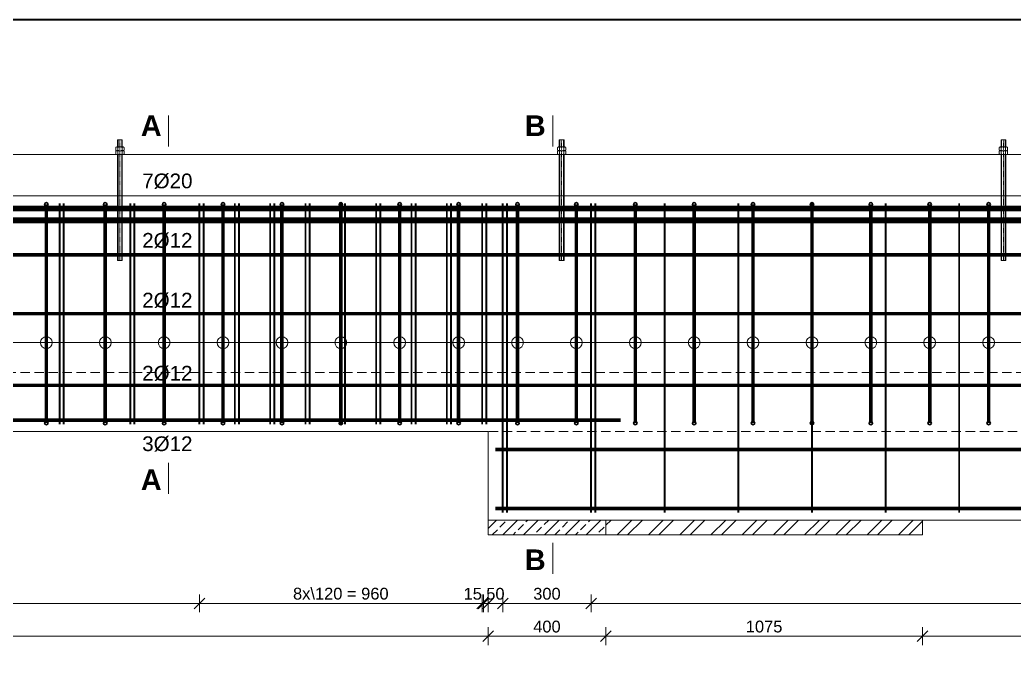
# Model space of a CAD drawing. Header units: millimetres. Extents: x 647 to 146539, y -131215 to 59.
# Drawn here: x 69720 to 73096, y -8790 to -6632 of the extents above; entities that cross this region are included whole.
import ezdxf

# ---------------------------------------------------------------- set-up
doc = ezdxf.new("R2010")
doc.units = ezdxf.units.MM
for name, pattern in [('DASHDOT', [1, 0.5, -0.25, 0, -0.25]), ('DASHED', [0.75, 0.5, -0.25]), ('HIDDEN', [9.525, 6.35, -3.175])]:
    doc.linetypes.add(name, pattern=pattern)
doc.layers.get('Defpoints').update_dxf_attribs({"color": 2, "lineweight": 50})
for name, color, linetype, lineweight in [('G-Cienka', 4, 'Continuous', 9), ('G-Kreskowanie', 9, 'Continuous', 5), ('G-Obrys', 3, 'Continuous', 20), ('G-Opisy', 2, 'Continuous', 18), ('G-Osie', 6, 'DASHDOT', 9), ('G-Podkład', 9, 'Continuous', 13), ('G-Przerywana', 8, 'DASHED', 15), ('G-Ramka', 5, 'Continuous', 40), ('G-Stal-warsztatowy', 1, 'Continuous', 35), ('G-Wymiary', 4, 'Continuous', 9)]:
    doc.layers.add(name, color=color, linetype=linetype, lineweight=lineweight)
doc.layers.add('G-Prety', color=1, linetype='Continuous')
doc.styles.add('Arial-GG', font='arial.ttf')
doc.styles.get("Standard").update_dxf_attribs({"font": 'arial.ttf'})
doc.dimstyles.new('e-cad_1_20_[mm]', dxfattribs={"dimscale": 20, "dimtxt": 2, "dimasz": 1.8, "dimexe": 1.5, "dimexo": 0, "dimgap": 0.6, "dimtad": 1, "dimdec": 1, "dimrnd": 1, "dimtxsty": 'Arial-GG', "dimblk": 'OBLIQUE', "dimcen": 0, "dimdle": 1, "dimclrd": 4, "dimclre": 4, "dimclrt": 7, "dimadec": 1, "dimazin": 0, "dimtfac": 1, "dimtdec": 1, "dimtix": 1, "dimtmove": 0, "dimatfit": 2, "dimfxl": 1.5, "dimfxlon": 1, "dimlwd": -1, "dimlwe": -1, "dimarcsym": 0})

# ---------------------------------------------------------------- blocks, each defined once
blk = doc.blocks.new('_Oblique')
at = {"color": 0, "linetype": 'ByBlock', "lineweight": -2}
blk.add_line((-0.5, -0.5), (0.5, 0.5), dxfattribs=at)
blk = doc.blocks.new('*D763')
at = {"layer": 'Defpoints', "color": 0, "ltscale": 0.8, "transparency": 16777216}
for p in [(67934.5, -8003.6), (70329.5, -8003.6), (70329.5, -8611.4)]:
    blk.add_point(p, dxfattribs=at)
at = {"layer": 'G-Wymiary', "color": 4, "ltscale": 0.8, "transparency": 16777216}
for p, q in [((67934.5, -8581.4), (67934.5, -8641.4)), ((70329.5, -8581.4), (70329.5, -8641.4)), ((67914.5, -8611.4), (70349.5, -8611.4))]:
    blk.add_line(p, q, dxfattribs=at)
at = {"layer": 'G-Wymiary', "color": 4, "ltscale": 0.8, "transparency": 16777216, "xscale": 36, "yscale": 36, "zscale": 36, "rotation": 180}
blk.add_blockref('_Oblique', (67934.5, -8611.4), dxfattribs=at)
at = {"layer": 'G-Wymiary', "color": 4, "ltscale": 0.8, "transparency": 16777216, "xscale": 36, "yscale": 36, "zscale": 36}
blk.add_blockref('_Oblique', (70329.5, -8611.4), dxfattribs=at)
at = {"layer": 'G-Wymiary', "color": 7, "ltscale": 0.8, "transparency": 16777216, "insert": (69132, -8579), "char_height": 40, "attachment_point": 5, "style": 'Arial-GG'}
blk.add_mtext('10x240 = 2395', dxfattribs=at)
blk = doc.blocks.new('*D764')
at = {"layer": 'Defpoints', "color": 0, "ltscale": 0.8, "transparency": 16777216}
for p in [(70329.5, -8003.6), (71289.5, -8003.6), (71289.5, -8611.4)]:
    blk.add_point(p, dxfattribs=at)
at = {"layer": 'G-Wymiary', "color": 4, "ltscale": 0.8, "transparency": 16777216}
for p, q in [((70329.5, -8581.4), (70329.5, -8641.4)), ((71289.5, -8581.4), (71289.5, -8641.4)), ((70309.5, -8611.4), (71309.5, -8611.4))]:
    blk.add_line(p, q, dxfattribs=at)
at = {"layer": 'G-Wymiary', "color": 4, "ltscale": 0.8, "transparency": 16777216, "xscale": 36, "yscale": 36, "zscale": 36, "rotation": 180}
blk.add_blockref('_Oblique', (70329.5, -8611.4), dxfattribs=at)
at = {"layer": 'G-Wymiary', "color": 4, "ltscale": 0.8, "transparency": 16777216, "xscale": 36, "yscale": 36, "zscale": 36}
blk.add_blockref('_Oblique', (71289.5, -8611.4), dxfattribs=at)
at = {"layer": 'G-Wymiary', "color": 7, "ltscale": 0.8, "transparency": 16777216, "insert": (70809.5, -8578.7), "char_height": 40, "attachment_point": 5, "style": 'Arial-GG'}
blk.add_mtext('8x\\120 = 960', dxfattribs=at)
blk = doc.blocks.new('*D765')
at = {"layer": 'Defpoints', "color": 0, "ltscale": 0.8, "transparency": 16777216}
for p in [(71359.5, -8303.6), (71309.5, -8378.6), (71359.5, -8611.4)]:
    blk.add_point(p, dxfattribs=at)
at = {"layer": 'G-Wymiary', "color": 4, "ltscale": 0.8, "transparency": 16777216}
for p, q in [((71309.5, -8581.4), (71309.5, -8641.4)), ((71359.5, -8581.4), (71359.5, -8641.4)), ((71289.5, -8611.4), (71379.5, -8611.4))]:
    blk.add_line(p, q, dxfattribs=at)
at = {"layer": 'G-Wymiary', "color": 4, "ltscale": 0.8, "transparency": 16777216, "xscale": 36, "yscale": 36, "zscale": 36, "rotation": 180}
blk.add_blockref('_Oblique', (71309.5, -8611.4), dxfattribs=at)
at = {"layer": 'G-Wymiary', "color": 4, "ltscale": 0.8, "transparency": 16777216, "xscale": 36, "yscale": 36, "zscale": 36}
blk.add_blockref('_Oblique', (71359.5, -8611.4), dxfattribs=at)
at = {"layer": 'G-Wymiary', "color": 7, "ltscale": 0.8, "transparency": 16777216, "insert": (71334.5, -8579), "char_height": 40, "attachment_point": 5, "style": 'Arial-GG'}
blk.add_mtext('50', dxfattribs=at)
blk = doc.blocks.new('*D766')
at = {"layer": 'Defpoints', "color": 0, "ltscale": 0.8, "transparency": 16777216}
for p in [(71359.5, -8303.6), (71659.5, -8303.6), (71659.5, -8611.4)]:
    blk.add_point(p, dxfattribs=at)
at = {"layer": 'G-Wymiary', "color": 4, "ltscale": 0.8, "transparency": 16777216}
for p, q in [((71359.5, -8581.4), (71359.5, -8641.4)), ((71659.5, -8581.4), (71659.5, -8641.4)), ((71339.5, -8611.4), (71679.5, -8611.4))]:
    blk.add_line(p, q, dxfattribs=at)
at = {"layer": 'G-Wymiary', "color": 4, "ltscale": 0.8, "transparency": 16777216, "xscale": 36, "yscale": 36, "zscale": 36, "rotation": 180}
blk.add_blockref('_Oblique', (71359.5, -8611.4), dxfattribs=at)
at = {"layer": 'G-Wymiary', "color": 4, "ltscale": 0.8, "transparency": 16777216, "xscale": 36, "yscale": 36, "zscale": 36}
blk.add_blockref('_Oblique', (71659.5, -8611.4), dxfattribs=at)
at = {"layer": 'G-Wymiary', "color": 7, "ltscale": 0.8, "transparency": 16777216, "insert": (71509.5, -8579), "char_height": 40, "attachment_point": 5, "style": 'Arial-GG'}
blk.add_mtext('300', dxfattribs=at)
blk = doc.blocks.new('*D767')
at = {"layer": 'Defpoints', "color": 0, "ltscale": 0.8, "transparency": 16777216}
for p in [(71659.5, -8303.6), (79209.5, -8303.6), (79209.5, -8611.4)]:
    blk.add_point(p, dxfattribs=at)
at = {"layer": 'G-Wymiary', "color": 4, "ltscale": 0.8, "transparency": 16777216}
for p, q in [((71659.5, -8581.4), (71659.5, -8641.4)), ((79209.5, -8581.4), (79209.5, -8641.4)), ((71639.5, -8611.4), (79229.5, -8611.4))]:
    blk.add_line(p, q, dxfattribs=at)
at = {"layer": 'G-Wymiary', "color": 4, "ltscale": 0.8, "transparency": 16777216, "xscale": 36, "yscale": 36, "zscale": 36, "rotation": 180}
blk.add_blockref('_Oblique', (71659.5, -8611.4), dxfattribs=at)
at = {"layer": 'G-Wymiary', "color": 4, "ltscale": 0.8, "transparency": 16777216, "xscale": 36, "yscale": 36, "zscale": 36}
blk.add_blockref('_Oblique', (79209.5, -8611.4), dxfattribs=at)
at = {"layer": 'G-Wymiary', "color": 7, "ltscale": 0.8, "transparency": 16777216, "insert": (75434.5, -8579), "char_height": 40, "attachment_point": 5, "style": 'Arial-GG'}
blk.add_mtext('7550', dxfattribs=at)
blk = doc.blocks.new('*D775')
at = {"layer": 'Defpoints', "color": 0, "ltscale": 0.8, "transparency": 16777216}
for p in [(71294.5, -8003.6), (71309.5, -8378.6), (71294.5, -8611.4)]:
    blk.add_point(p, dxfattribs=at)
at = {"layer": 'G-Wymiary', "color": 4, "ltscale": 0.8, "transparency": 16777216}
for p, q in [((71294.5, -8581.4), (71294.5, -8641.4)), ((71309.5, -8581.4), (71309.5, -8641.4)), ((71294.5, -8611.4), (71258.5, -8611.4)), ((71309.5, -8611.4), (71294.5, -8611.4)), ((71309.5, -8611.4), (71345.5, -8611.4))]:
    blk.add_line(p, q, dxfattribs=at)
at = {"layer": 'G-Wymiary', "color": 4, "ltscale": 0.8, "transparency": 16777216, "xscale": 36, "yscale": 36, "zscale": 36}
blk.add_blockref('_Oblique', (71294.5, -8611.4), dxfattribs=at)
at = {"layer": 'G-Wymiary', "color": 4, "ltscale": 0.8, "transparency": 16777216, "xscale": 36, "yscale": 36, "zscale": 36, "rotation": 180}
blk.add_blockref('_Oblique', (71309.5, -8611.4), dxfattribs=at)
at = {"layer": 'G-Wymiary', "color": 7, "ltscale": 0.8, "transparency": 16777216, "insert": (71257.5, -8579), "char_height": 40, "attachment_point": 5, "style": 'Arial-GG'}
blk.add_mtext('15', dxfattribs=at)
blk = doc.blocks.new('*D670')
at = {"layer": 'Defpoints', "color": 0, "ltscale": 0.8, "transparency": 16777216}
for p in [(66959.5, -8028.6), (71309.5, -8378.6), (71309.5, -8722.7)]:
    blk.add_point(p, dxfattribs=at)
at = {"layer": 'G-Wymiary', "color": 4, "ltscale": 0.8, "transparency": 16777216}
for p, q in [((66959.5, -8692.7), (66959.5, -8752.7)), ((71309.5, -8692.7), (71309.5, -8752.7)), ((66939.5, -8722.7), (71329.5, -8722.7))]:
    blk.add_line(p, q, dxfattribs=at)
at = {"layer": 'G-Wymiary', "color": 4, "ltscale": 0.8, "transparency": 16777216, "xscale": 36, "yscale": 36, "zscale": 36, "rotation": 180}
blk.add_blockref('_Oblique', (66959.5, -8722.7), dxfattribs=at)
at = {"layer": 'G-Wymiary', "color": 4, "ltscale": 0.8, "transparency": 16777216, "xscale": 36, "yscale": 36, "zscale": 36}
blk.add_blockref('_Oblique', (71309.5, -8722.7), dxfattribs=at)
at = {"layer": 'G-Wymiary', "color": 7, "ltscale": 0.8, "transparency": 16777216, "insert": (69134.5, -8690.3), "char_height": 40, "attachment_point": 5, "style": 'Arial-GG'}
blk.add_mtext('4350', dxfattribs=at)
blk = doc.blocks.new('*D777')
at = {"layer": 'Defpoints', "color": 0, "ltscale": 0.8, "transparency": 16777216}
for p in [(71309.5, -8378.6), (71709.5, -8378.6), (71709.5, -8722.7)]:
    blk.add_point(p, dxfattribs=at)
at = {"layer": 'G-Wymiary', "color": 4, "ltscale": 0.8, "transparency": 16777216}
for p, q in [((71309.5, -8692.7), (71309.5, -8752.7)), ((71709.5, -8692.7), (71709.5, -8752.7)), ((71289.5, -8722.7), (71729.5, -8722.7))]:
    blk.add_line(p, q, dxfattribs=at)
at = {"layer": 'G-Wymiary', "color": 4, "ltscale": 0.8, "transparency": 16777216, "xscale": 36, "yscale": 36, "zscale": 36, "rotation": 180}
blk.add_blockref('_Oblique', (71309.5, -8722.7), dxfattribs=at)
at = {"layer": 'G-Wymiary', "color": 4, "ltscale": 0.8, "transparency": 16777216, "xscale": 36, "yscale": 36, "zscale": 36}
blk.add_blockref('_Oblique', (71709.5, -8722.7), dxfattribs=at)
at = {"layer": 'G-Wymiary', "color": 7, "ltscale": 0.8, "transparency": 16777216, "insert": (71509.5, -8690.3), "char_height": 40, "attachment_point": 5, "style": 'Arial-GG'}
blk.add_mtext('400', dxfattribs=at)
blk = doc.blocks.new('*D778')
at = {"layer": 'Defpoints', "color": 0, "ltscale": 0.8, "transparency": 16777216}
for p in [(71709.5, -8378.6), (72784.5, -8378.6), (72784.5, -8722.7)]:
    blk.add_point(p, dxfattribs=at)
at = {"layer": 'G-Wymiary', "color": 4, "ltscale": 0.8, "transparency": 16777216}
for p, q in [((71709.5, -8692.7), (71709.5, -8752.7)), ((72784.5, -8692.7), (72784.5, -8752.7)), ((71689.5, -8722.7), (72804.5, -8722.7))]:
    blk.add_line(p, q, dxfattribs=at)
at = {"layer": 'G-Wymiary', "color": 4, "ltscale": 0.8, "transparency": 16777216, "xscale": 36, "yscale": 36, "zscale": 36, "rotation": 180}
blk.add_blockref('_Oblique', (71709.5, -8722.7), dxfattribs=at)
at = {"layer": 'G-Wymiary', "color": 4, "ltscale": 0.8, "transparency": 16777216, "xscale": 36, "yscale": 36, "zscale": 36}
blk.add_blockref('_Oblique', (72784.5, -8722.7), dxfattribs=at)
at = {"layer": 'G-Wymiary', "color": 7, "ltscale": 0.8, "transparency": 16777216, "insert": (72247, -8690.3), "char_height": 40, "attachment_point": 5, "style": 'Arial-GG'}
blk.add_mtext('1075', dxfattribs=at)
blk = doc.blocks.new('*D779')
at = {"layer": 'Defpoints', "color": 0, "ltscale": 0.8, "transparency": 16777216}
for p in [(72784.5, -8378.6), (74284.5, -8378.6), (74284.5, -8722.7)]:
    blk.add_point(p, dxfattribs=at)
at = {"layer": 'G-Wymiary', "color": 4, "ltscale": 0.8, "transparency": 16777216}
for p, q in [((72784.5, -8692.7), (72784.5, -8752.7)), ((74284.5, -8692.7), (74284.5, -8752.7)), ((72764.5, -8722.7), (74304.5, -8722.7))]:
    blk.add_line(p, q, dxfattribs=at)
at = {"layer": 'G-Wymiary', "color": 4, "ltscale": 0.8, "transparency": 16777216, "xscale": 36, "yscale": 36, "zscale": 36, "rotation": 180}
blk.add_blockref('_Oblique', (72784.5, -8722.7), dxfattribs=at)
at = {"layer": 'G-Wymiary', "color": 4, "ltscale": 0.8, "transparency": 16777216, "xscale": 36, "yscale": 36, "zscale": 36}
blk.add_blockref('_Oblique', (74284.5, -8722.7), dxfattribs=at)
at = {"layer": 'G-Wymiary', "color": 7, "ltscale": 0.8, "transparency": 16777216, "insert": (73534.5, -8690.3), "char_height": 40, "attachment_point": 5, "style": 'Arial-GG'}
blk.add_mtext('1500', dxfattribs=at)

msp = doc.modelspace()

# ---------------------------------------------------------------- hatches: boundary and pattern name
at = {"layer": 'G-Kreskowanie', "ltscale": 0.8}
h = msp.add_hatch(dxfattribs=at)
h.set_pattern_fill('ANSI33', color=256, scale=200, style=0)
h.set_pattern_definition([(45, (-546051.513, 132936.14), (-35.355339, 35.355339), []), (45, (-546016.16, 132936.14), (-35.355339, 35.355339), [25, -12.5])])
h.paths.add_polyline_path([(71709.5, -8328.57), (71309.5, -8328.57), (71309.5, -8378.57), (71709.5, -8378.57)])
h = msp.add_hatch(dxfattribs=at)
h.set_pattern_fill('ANSI32', color=256, scale=200, style=0)
h.set_pattern_definition([(45, (-546051.51, 132936.14), (-53.033009, 53.033009), []), (45, (-546016.16, 132936.14), (-53.033009, 53.033009), [])])
h.paths.add_polyline_path([(72784.5, -8328.57), (71709.5, -8328.57), (71709.5, -8378.57), (72784.5, -8378.57)])

# ---------------------------------------------------------------- linework, layer by layer
at = {"layer": 'G-Cienka', "ltscale": 0.8}
for p, q in [((66904.5, -7088.57), (81254.49, -7088.57)), ((67009.5, -7726.63), (81009.5, -7726.63)), ((71309.5, -8378.57), (71309.5, -8328.57)), ((71709.5, -8378.57), (71709.5, -8328.57)), ((72784.5, -8378.57), (72784.5, -8328.57)), ((72784.5, -8378.57), (71309.5, -8378.57))]:
    msp.add_line(p, q, dxfattribs=at)
at = {"layer": 'G-Cienka'}
msp.add_line((71309.5, -8028.57), (71309.5, -8099.12), dxfattribs=at)
at = {"layer": 'G-Obrys'}
msp.add_lwpolyline([(71309.5, -8028.57), (66709.5, -8028.57), (66709.5, -7228.57), (81309.49, -7228.57), (81309.49, -8028.57), (79659.5, -8028.57), (79659.5, -8328.57), (71309.5, -8328.57), (71309.5, -8028.57)], dxfattribs=at)
at = {"layer": 'G-Opisy'}
for p, q in [((70224.89, -6955.59), (70224.89, -7061.42)), ((71529.07, -6955.59), (71529.07, -7061.43)), ((70224.89, -8134.41), (70224.89, -8240.25)), ((71529.07, -8405.86), (71529.07, -8511.7))]:
    msp.add_line(p, q, dxfattribs=at)
at = {"layer": 'G-Osie', "ltscale": 0.2}
for points in [[(70059.5, -7038.57), (70059.5, -7447.57)], [(71559.5, -7038.57), (71559.5, -7447.57)], [(73059.5, -7038.57), (73059.5, -7447.57)]]:
    msp.add_lwpolyline(points, dxfattribs=at)
at = {"layer": 'G-Podkład', "ltscale": 50}
for p, q in [((70045.65, -7064.57), (70045.65, -7073.57)), ((70045.65, -7077.57), (70045.65, -7086.57)), ((70069.89, -7062.57), (70049.12, -7062.57)), ((70069.89, -7075.57), (70049.12, -7075.57)), ((70069.89, -7075.57), (70049.12, -7075.57)), ((70052.58, -7075.57), (70049.12, -7075.57)), ((70069.89, -7088.57), (70049.12, -7088.57)), ((70052.58, -7088.57), (70049.12, -7088.57)), ((70052.58, -7064.57), (70052.58, -7073.57)), ((70052.58, -7075.57), (70066.43, -7075.57)), ((70052.58, -7077.57), (70052.58, -7086.57)), ((70052.58, -7088.57), (70066.43, -7088.57)), ((70066.43, -7064.57), (70066.43, -7073.57)), ((70069.89, -7075.57), (70066.43, -7075.57)), ((70066.43, -7077.57), (70066.43, -7086.57)), ((70069.89, -7088.57), (70066.43, -7088.57)), ((70073.35, -7064.57), (70073.35, -7073.57)), ((70073.35, -7077.57), (70073.35, -7086.57)), ((71545.65, -7064.57), (71545.65, -7073.57)), ((71545.65, -7077.57), (71545.65, -7086.57)), ((71569.89, -7062.57), (71549.12, -7062.57)), ((71569.89, -7075.57), (71549.12, -7075.57)), ((71569.89, -7075.57), (71549.12, -7075.57)), ((71552.58, -7075.57), (71549.12, -7075.57)), ((71569.89, -7088.57), (71549.12, -7088.57)), ((71552.58, -7088.57), (71549.12, -7088.57)), ((71552.58, -7064.57), (71552.58, -7073.57)), ((71552.58, -7075.57), (71566.43, -7075.57)), ((71552.58, -7077.57), (71552.58, -7086.57)), ((71552.58, -7088.57), (71566.43, -7088.57)), ((71566.43, -7064.57), (71566.43, -7073.57)), ((71569.89, -7075.57), (71566.43, -7075.57)), ((71566.43, -7077.57), (71566.43, -7086.57)), ((71569.89, -7088.57), (71566.43, -7088.57)), ((71573.35, -7064.57), (71573.35, -7073.57)), ((71573.35, -7077.57), (71573.35, -7086.57)), ((73045.65, -7064.57), (73045.65, -7073.57)), ((73045.65, -7077.57), (73045.65, -7086.57)), ((73069.89, -7062.57), (73049.12, -7062.57)), ((73069.89, -7075.57), (73049.12, -7075.57)), ((73069.89, -7075.57), (73049.12, -7075.57)), ((73052.58, -7075.57), (73049.12, -7075.57)), ((73069.89, -7088.57), (73049.12, -7088.57)), ((73052.58, -7088.57), (73049.12, -7088.57)), ((73052.58, -7064.57), (73052.58, -7073.57)), ((73052.58, -7075.57), (73066.43, -7075.57)), ((73052.58, -7077.57), (73052.58, -7086.57)), ((73052.58, -7088.57), (73066.43, -7088.57)), ((73066.43, -7064.57), (73066.43, -7073.57)), ((73069.89, -7075.57), (73066.43, -7075.57)), ((73066.43, -7077.57), (73066.43, -7086.57)), ((73069.89, -7088.57), (73066.43, -7088.57)), ((73073.35, -7064.57), (73073.35, -7073.57)), ((73073.35, -7077.57), (73073.35, -7086.57))]:
    msp.add_line(p, q, dxfattribs=at)
for points in [[(70051.5, -7062.57), (70051.5, -7038.57), (70067.5, -7038.57), (70067.5, -7062.57)], [(70053.5, -7062.57), (70053.5, -7038.57), (70065.5, -7038.57), (70065.5, -7062.57)], [(71551.5, -7062.57), (71551.5, -7038.57), (71567.5, -7038.57), (71567.5, -7062.57)], [(71553.5, -7062.57), (71553.5, -7038.57), (71565.5, -7038.57), (71565.5, -7062.57)], [(73051.5, -7062.57), (73051.5, -7038.57), (73067.5, -7038.57), (73067.5, -7062.57)], [(73053.5, -7062.57), (73053.5, -7038.57), (73065.5, -7038.57), (73065.5, -7062.57)], [(70067.5, -7447.57), (70051.5, -7447.57), (70051.5, -7088.57)], [(70053.5, -7447.57), (70053.5, -7088.57)], [(70065.5, -7088.57), (70065.5, -7447.57)], [(70067.5, -7088.57), (70067.5, -7447.57)], [(71567.5, -7447.57), (71551.5, -7447.57), (71551.5, -7088.57)], [(71553.5, -7447.57), (71553.5, -7088.57)], [(71565.5, -7088.57), (71565.5, -7447.57)], [(71567.5, -7088.57), (71567.5, -7447.57)], [(73067.5, -7447.57), (73051.5, -7447.57), (73051.5, -7088.57)], [(73053.5, -7447.57), (73053.5, -7088.57)], [(73065.5, -7088.57), (73065.5, -7447.57)], [(73067.5, -7088.57), (73067.5, -7447.57)]]:
    msp.add_lwpolyline(points, dxfattribs=at)
for centre, radius, start, end in [((70049.12, -7066.56), 4, 29.97705, 150.02295), ((70049.12, -7071.57), 4, 209.97705, 330.02295), ((70049.12, -7079.56), 4, 29.97705, 150.02295), ((70049.12, -7084.57), 4, 209.97705, 330.02295), ((70059.5, -7075.55), 12.99, 57.78165, 122.21835), ((70059.5, -7062.58), 12.99, 237.78165, 302.21835), ((70059.5, -7088.55), 12.99, 57.78165, 122.21835), ((70059.5, -7075.58), 12.99, 237.78165, 302.21835), ((70069.89, -7066.56), 4, 29.97705, 150.02295), ((70066.43, -7064.57), 0, 270, 25.5633), ((70069.89, -7071.57), 4, 209.97705, 330.02295), ((70066.43, -7073.57), 0, 334.4367, 90), ((70069.89, -7079.56), 4, 29.97705, 150.02295), ((70066.43, -7077.57), 0, 270, 25.5633), ((70069.89, -7084.57), 4, 209.97705, 330.02295), ((70066.43, -7086.57), 0, 334.4367, 90), ((71549.12, -7066.56), 4, 29.97705, 150.02295), ((71549.12, -7071.57), 4, 209.97705, 330.02295), ((71549.12, -7079.56), 4, 29.97705, 150.02295), ((71549.12, -7084.57), 4, 209.97705, 330.02295), ((71559.5, -7075.55), 12.99, 57.78165, 122.21835), ((71559.5, -7062.58), 12.99, 237.78165, 302.21835), ((71559.5, -7088.55), 12.99, 57.78165, 122.21835), ((71559.5, -7075.58), 12.99, 237.78165, 302.21835), ((71569.89, -7066.56), 4, 29.97705, 150.02295), ((71566.43, -7064.57), 0, 270, 25.5633), ((71569.89, -7071.57), 4, 209.97705, 330.02295), ((71566.43, -7073.57), 0, 334.4367, 90), ((71569.89, -7079.56), 4, 29.97705, 150.02295), ((71566.43, -7077.57), 0, 270, 25.5633), ((71569.89, -7084.57), 4, 209.97705, 330.02295), ((71566.43, -7086.57), 0, 334.4367, 90), ((73049.12, -7066.56), 4, 29.97705, 150.02295), ((73049.12, -7071.57), 4, 209.97705, 330.02295), ((73049.12, -7079.56), 4, 29.97705, 150.02295), ((73049.12, -7084.57), 4, 209.97705, 330.02295), ((73059.5, -7075.55), 12.99, 57.78165, 122.21835), ((73059.5, -7062.58), 12.99, 237.78165, 302.21835), ((73059.5, -7088.55), 12.99, 57.78165, 122.21835), ((73059.5, -7075.58), 12.99, 237.78165, 302.21835), ((73069.89, -7066.56), 4, 29.97705, 150.02295), ((73066.43, -7064.57), 0, 270, 25.5633), ((73069.89, -7071.57), 4, 209.97705, 330.02295), ((73066.43, -7073.57), 0, 334.4367, 90), ((73069.89, -7079.56), 4, 29.97705, 150.02295), ((73066.43, -7077.57), 0, 270, 25.5633), ((73069.89, -7084.57), 4, 209.97705, 330.02295), ((73066.43, -7086.57), 0, 334.4367, 90)]:
    msp.add_arc(centre, radius, start, end, dxfattribs=at)
at = {"layer": 'G-Prety'}
for points, const_width in [([(69854.5, -8003.57), (69854.5, -7253.57)], 6.6), ([(69868.61, -8003.57), (69868.61, -7253.57)], 6.6), ([(70094.5, -8003.57), (70094.5, -7253.57)], 6.6), ([(70108.61, -8003.57), (70108.61, -7253.57)], 6.6), ([(70329.5, -8003.57), (70329.5, -7253.57)], 6.6), ([(70343.61, -8003.57), (70343.61, -7253.57)], 6.6), ([(70449.5, -8003.57), (70449.5, -7253.57)], 6.6), ([(70463.61, -8003.57), (70463.61, -7253.57)], 6.6), ([(70569.5, -8003.57), (70569.5, -7253.57)], 6.6), ([(70583.61, -8003.57), (70583.61, -7253.57)], 6.6), ([(70689.5, -8003.57), (70689.5, -7253.57)], 6.6), ([(70703.61, -8003.57), (70703.61, -7253.57)], 6.6), ([(70809.5, -8003.57), (70809.5, -7253.57)], 6.6), ([(70823.61, -8003.57), (70823.61, -7253.57)], 6.6), ([(70929.5, -8003.57), (70929.5, -7253.57)], 6.6), ([(70943.61, -8003.57), (70943.61, -7253.57)], 6.6), ([(71049.5, -8003.57), (71049.5, -7253.57)], 6.6), ([(71063.61, -8003.57), (71063.61, -7253.57)], 6.6), ([(71169.5, -8003.57), (71169.5, -7253.57)], 6.6), ([(71183.61, -8003.57), (71183.61, -7253.57)], 6.6), ([(71289.5, -8003.57), (71289.5, -7253.57)], 6.6), ([(71303.61, -8003.57), (71303.61, -7253.57)], 6.6), ([(71359.5, -8303.57), (71359.5, -7253.57)], 6.6), ([(71373.61, -8303.57), (71373.61, -7253.57)], 6.6), ([(71659.5, -8303.57), (71659.5, -7253.57)], 6.6), ([(71673.61, -8303.57), (71673.61, -7253.57)], 6.6), ([(71909.5, -8303.57), (71909.5, -7253.57)], 6.6), ([(72159.5, -8303.57), (72159.5, -7253.57)], 6.6), ([(72409.5, -8303.57), (72409.5, -7253.57)], 6.6), ([(72659.5, -8303.57), (72659.5, -7253.57)], 6.6), ([(72909.5, -8303.57), (72909.5, -7253.57)], 6.6), ([(76423, -7271.57), (66959.5, -7271.57)], 20), ([(76423, -7271.57), (66959.5, -7271.57)], 20), ([(76423, -7271.57), (66959.5, -7271.57)], 20), ([(76759.5, -7271.57), (66959.5, -7271.57)], 20), ([(76759.5, -7271.57), (66959.5, -7271.57)], 20), ([(76759.5, -7311.57), (66959.5, -7311.57)], 20), ([(81284.49, -7428.57), (66734.5, -7428.57)], 12), ([(81284.49, -7628.57), (66734.5, -7628.57)], 12), ([(81059.49, -7628.57), (66959.5, -7628.57)], 12), ([(81284.49, -7871.57), (66734.5, -7871.57)], 12), ([(71759.5, -7989.57), (66734.5, -7989.57)], 12), ([(71759.5, -7989.57), (66959.5, -7989.57)], 12), ([(71759.5, -7989.57), (66959.5, -7989.57)], 12), ([(79634.5, -8089.57), (71334.5, -8089.57)], 12), ([(79634.5, -8289.57), (71334.5, -8289.57)], 12)]:
    msp.add_lwpolyline(points, dxfattribs=dict(at, const_width=const_width))
at = {"layer": 'G-Przerywana', "linetype": 'HIDDEN', "ltscale": 5}
msp.add_lwpolyline([(66959.5, -8028.57), (66959.5, -7828.57), (81059.49, -7828.57), (81059.49, -8028.57)], close=True, dxfattribs=at)
at = {"layer": 'G-Ramka', "color": 5}
msp.add_lwpolyline([(59757.36, -6631.74), (59757.36, -12171.74), (101638.55, -12171.74), (101638.55, -6631.74)], close=True, dxfattribs=at)
at = {"layer": 'G-Stal-warsztatowy', "color": 6, "ltscale": 0.8, "const_width": 12}
for points in [[(69809.5, -7999.57), (69809.5, -7257.57)], [(70009.5, -7999.57), (70009.5, -7257.57)], [(70209.5, -7999.57), (70209.5, -7257.57)], [(70409.5, -7999.57), (70409.5, -7257.57)], [(70609.5, -7999.57), (70609.5, -7257.57)], [(70809.5, -7999.57), (70809.5, -7257.57)], [(71009.5, -7999.57), (71009.5, -7257.57)], [(71209.5, -7999.57), (71209.5, -7257.57)], [(71409.5, -7999.57), (71409.5, -7257.57)], [(71609.5, -7999.57), (71609.5, -7257.57)], [(71809.5, -7999.57), (71809.5, -7257.57)], [(72009.5, -7999.57), (72009.5, -7257.57)], [(72209.5, -7999.57), (72209.5, -7257.57)], [(72409.5, -7999.57), (72409.5, -7257.57)], [(72609.5, -7999.57), (72609.5, -7257.57)], [(72809.5, -7999.57), (72809.5, -7257.57)], [(73009.5, -7999.57), (73009.5, -7257.57)]]:
    msp.add_lwpolyline(points, dxfattribs=at)
at = {"layer": 'G-Stal-warsztatowy', "color": 6, "ltscale": 0.8}
for centre in [(69809.5, -7257.57), (70009.5, -7257.57), (70209.5, -7257.57), (70409.5, -7257.57), (70609.5, -7257.57), (70809.5, -7257.57), (71009.5, -7257.57), (71209.5, -7257.57), (71409.5, -7257.57), (71609.5, -7257.57), (71809.5, -7257.57), (72009.5, -7257.57), (72209.5, -7257.57), (72409.5, -7257.57), (72609.5, -7257.57), (72809.5, -7257.57), (73009.5, -7257.57), (69809.5, -7999.57), (70009.5, -7999.57), (70209.5, -7999.57), (70409.5, -7999.57), (70609.5, -7999.57), (70809.5, -7999.57), (71009.5, -7999.57), (71209.5, -7999.57), (71409.5, -7999.57), (71609.5, -7999.57), (71809.5, -7999.57), (72009.5, -7999.57), (72209.5, -7999.57), (72409.5, -7999.57), (72609.5, -7999.57), (72809.5, -7999.57), (73009.5, -7999.57)]:
    msp.add_circle(centre, 6, dxfattribs=at)
at = {"layer": 'G-Wymiary', "ltscale": 0.8}
for centre in [(69809.56, -7726.63), (70009.56, -7726.63), (70209.56, -7726.63), (70409.56, -7726.63), (70609.56, -7726.63), (70809.56, -7726.63), (71009.56, -7726.63), (71209.56, -7726.63), (71409.56, -7726.63), (71609.56, -7726.63), (71809.56, -7726.63), (72009.56, -7726.63), (72209.56, -7726.63), (72409.56, -7726.63), (72609.56, -7726.63), (72809.56, -7726.63), (73009.56, -7726.63)]:
    msp.add_circle(centre, 20, dxfattribs=at)

# ---------------------------------------------------------------- texts
at = {"layer": 'G-Opisy', "attachment_point": 1}
for s, insert, char_height in [('{\\fArial|i0|b1;A}', (70130.47, -6955.71), 70), ('{\\fArial|b1|i0|c0|p0;B}', (71434.64, -6955.72), 70), ('{\\fArial|b0|i0|c0|p0;7%%C20}', (70135, -7153.05), 50), ('{\\fArial|b0|i0|c0|p0;2%%C12}', (70135, -7354.72), 50), ('{\\fArial|b0|i0|c0|p0;2%%C12}', (70135, -7557.61), 50), ('{\\fArial|b0|i0|c0|p0;2%%C12}', (70135, -7805.5), 50), ('{\\fArial|b0|i0|c0|p0;3%%C12}', (70135, -8044.78), 50), ('{\\fArial|i0|b1;A}', (70130.46, -8157.11), 70), ('{\\fArial|b1|i0|c0|p0;B}', (71434.64, -8428.56), 70)]:
    msp.add_mtext(s, dxfattribs=dict(at, insert=insert, char_height=char_height))

# ---------------------------------------------------------------- dimensions: what is measured, and where the dimension line sits
at = {"layer": 'G-Wymiary', "ltscale": 0.8}
for base, p1, p2, override, picture, middle in [((71309.5, -8722.69), (66959.5, -8028.57), (71309.5, -8378.57), {"dimtmove": 1}, '*D670', (69134.5, -8690.25)), ((70329.5, -8611.42), (67934.5, -8003.57), (70329.5, -8003.57), {"dimpost": '10x240 = <>', "dimtmove": 1}, '*D763', (69132, -8578.99)), ((71289.5, -8611.42), (70329.5, -8003.57), (71289.5, -8003.57), {"dimpost": '8x\\120 = <>', "dimtmove": 1}, '*D764', (70809.5, -8578.74)), ((71659.5, -8611.42), (71359.5, -8303.57), (71659.5, -8303.57), {"dimtmove": 1}, '*D766', (71509.5, -8578.99)), ((79209.5, -8611.42), (71659.5, -8303.57), (79209.5, -8303.57), {"dimtmove": 1}, '*D767', (75434.5, -8579)), ((71709.5, -8722.69), (71309.5, -8378.57), (71709.5, -8378.57), {"dimtmove": 1}, '*D777', (71509.5, -8690.26)), ((72784.5, -8722.69), (71709.5, -8378.57), (72784.5, -8378.57), {"dimtmove": 1}, '*D778', (72247, -8690.26)), ((74284.5, -8722.69), (72784.5, -8378.57), (74284.5, -8378.57), {"dimtmove": 1}, '*D779', (73534.5, -8690.26))]:
    dim = msp.add_linear_dim(base=base, p1=p1, p2=p2, dimstyle='e-cad_1_20_[mm]', override=override, dxfattribs=at)
    dim.commit()
    dim.dimension.update_dxf_attribs({"geometry": picture, "text_midpoint": middle})
for base, p2, picture, middle in [((71294.5, -8611.42), (71294.5, -8003.57), '*D775', (71257.45, -8611.42)), ((71359.5, -8611.42), (71359.5, -8303.57), '*D765', (71334.5, -8611.42))]:
    dim = msp.add_linear_dim(base=base, p1=(71309.5, -8378.57), p2=p2, dimstyle='e-cad_1_20_[mm]', override={"dimtmove": 1}, dxfattribs=at)
    dim.commit()
    dim.dimension.update_dxf_attribs({"geometry": picture, "text_midpoint": middle, "dimtype": 160})

doc.saveas('drawing.dxf')
